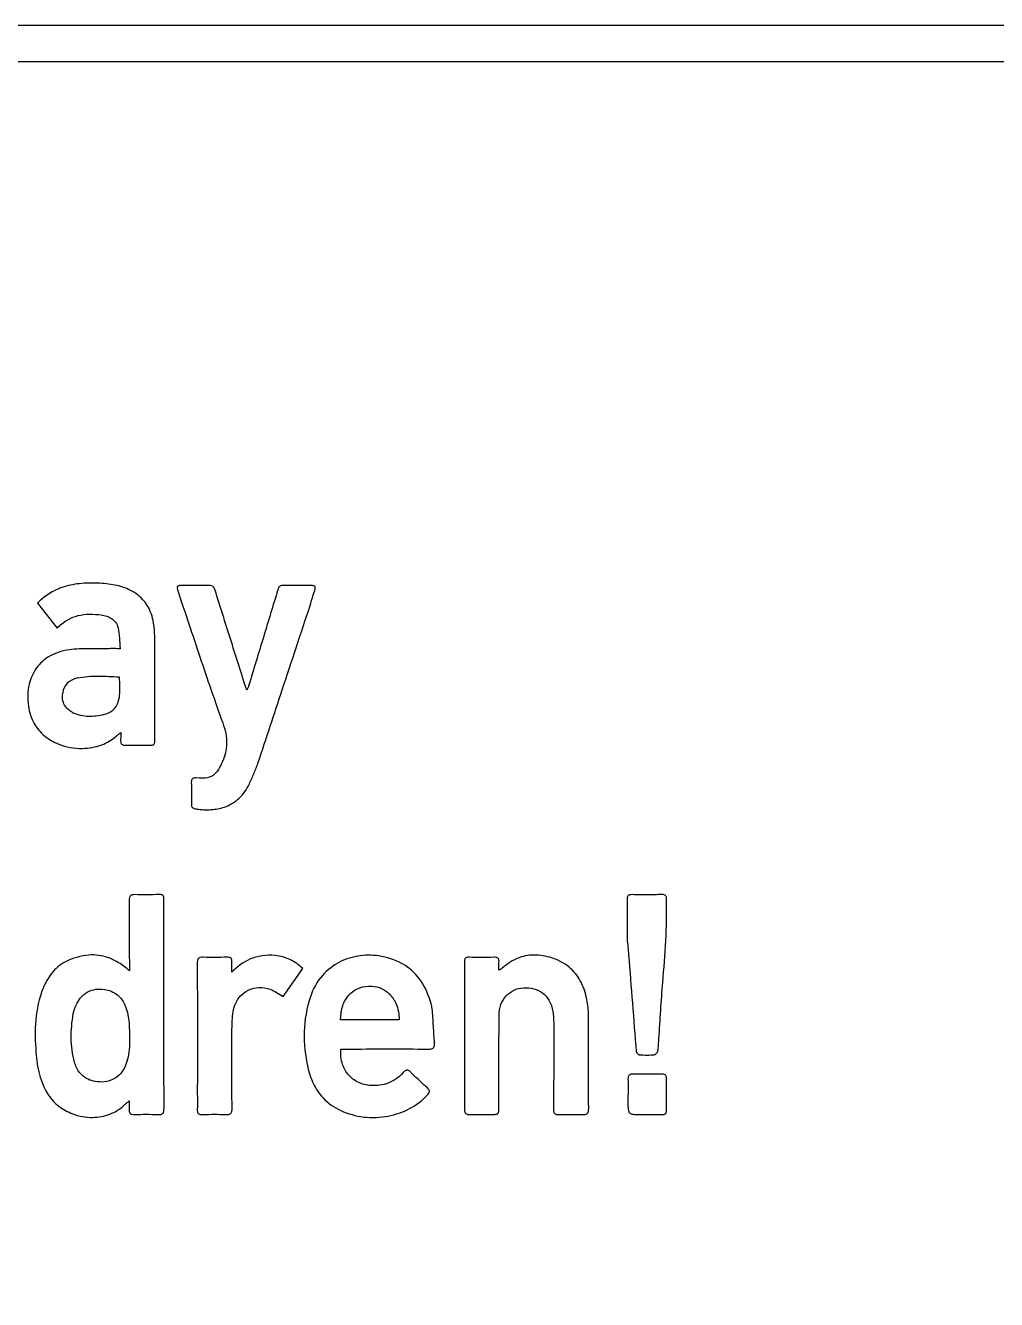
# Model space of a CAD drawing. Header units: millimetres. Extents: x 2.6 to 86.5, y 0.9 to 53.3.
# Drawn here: x 19.69 to 26.41, y 44.14 to 52.96 of the extents above; entities that cross this region are included whole.
import ezdxf

# ---------------------------------------------------------------- set-up
doc = ezdxf.new("R2010")
doc.units = ezdxf.units.MM
doc.layers.get('0').update_dxf_attribs({"linetype": 'CONTINUOUS'})

msp = doc.modelspace()

# ---------------------------------------------------------------- linework, layer by layer
for p, q in [((19.7744, 48.9647), (19.9093, 48.7911)), ((20.0238, 48.2018), (20.0214, 48.2031)), ((20.4091, 46.4858), (20.4091, 46.4183)), ((21.473, 46.2398), (21.609, 46.4343)), ((20.0209, 46.1199), (20.0213, 46.1215)), ((20.0213, 46.1215), (20.0215, 46.1228)), ((21.8699, 46.0796), (21.8739, 46.1269)), ((22.2762, 46.0796), (21.8699, 46.0796)), ((21.8721, 45.8772), (21.906, 45.8772)), ((20.8795, 45.5647), (20.8795, 45.5615)), ((23.4648, 45.4239), (23.4683, 45.4239)), ((23.9437, 45.424), (23.9543, 45.4241))]:
    msp.add_line(p, q)
msp.add_lwpolyline([(4.7363, 52.7133), (52.0401, 52.7133, 1), (52.0401, 52.9633), (4.7363, 52.9633, 0.414214), (2.6113, 50.8383), (2.6113, 3.2044, 0.414214), (4.7363, 1.0794), (42.4345, 1.0794, 1), (42.4345, 1.3294), (4.7363, 1.3294, -0.414214), (2.8613, 3.2044), (2.8613, 10.9025, 0.30371), (4.0168, 10.1293), (23.9106, 10.1293, 0.414214), (25.1606, 11.3793), (25.1606, 33.4383, 0.414214), (23.9106, 34.6883), (4.0168, 34.6883, 0.30371), (2.8613, 33.9151), (2.8613, 50.8383, -0.414214)], format="xyb", close=True)
for centre, major_axis, ratio, start_param, end_param in [((20.2109, 48.222), (0.2415, -0.1746), 0.610276, 2.642786, 3.461348), ((19.6966, 48.6589), (0.6224, -0.4093), 0.391444, 5.949154, 6.484014)]:
    msp.add_ellipse(centre, major_axis=major_axis, ratio=ratio, start_param=start_param, end_param=end_param)
for points, knots in [([(20.159, 49.1032), (20.1168, 49.1033), (20.0741, 49.101), (19.9917, 49.0879), (19.9522, 49.0775), (19.8609, 49.0386), (19.8148, 49.0063), (19.7744, 48.9647)], [-0.04236198, -0.04236198, -0.04236198, -0.04236198, -0.02970057, -0.02970057, -0.01737931, -0.01737931, 0, 0, 0, 0]), ([(20.1764, 49.103), (20.1735, 49.1031), (20.1706, 49.1031), (20.1648, 49.1032), (20.1619, 49.1032), (20.159, 49.1032)], [-0.001736307, -0.001736307, -0.001736307, -0.001736307, -0.000867005, -0.000867005, 0, 0, 0, 0]), ([(20.4043, 49.0589), (20.3694, 49.075), (20.3331, 49.0852), (20.2561, 49.0987), (20.2155, 49.1016), (20.1764, 49.103)], [-0.02314557, -0.02314557, -0.02314557, -0.02314557, -0.01175635, -0.01175635, 0, 0, 0, 0]), ([(20.5822, 48.7819), (20.5792, 48.8229), (20.5715, 48.8638), (20.5432, 48.9347), (20.5251, 48.9643), (20.4738, 49.0198), (20.4409, 49.0422), (20.4043, 49.0589)], [-0.03496598, -0.03496598, -0.03496598, -0.03496598, -0.02265104, -0.02265104, -0.01207012, -0.01207012, 0, 0, 0, 0]), ([(20.7697, 49.0863), (20.765, 49.0863), (20.7597, 49.0861), (20.7525, 49.0847), (20.7498, 49.0839), (20.746, 49.0818), (20.7446, 49.0807), (20.7423, 49.078), (20.7415, 49.0765), (20.7401, 49.0724), (20.7399, 49.0698), (20.7403, 49.0615), (20.7421, 49.055), (20.7439, 49.0498)], [-0.00557845, -0.00557845, -0.00557845, -0.00557845, -0.004191245, -0.004191245, -0.003428398, -0.003428398, -0.002917989, -0.002917989, -0.002399156, -0.002399156, -0.001660259, -0.001660259, 0, 0, 0, 0]), ([(20.7439, 49.0498), (20.7956, 48.8972), (20.8463, 48.7443), (20.9488, 48.4388), (21.0008, 48.2863), (21.0551, 48.1347)], [-0.09666245, -0.09666245, -0.09666245, -0.09666245, -0.04832656, -0.04832656, 0, 0, 0, 0]), ([(20.9612, 49.0868), (20.9293, 49.086), (20.8974, 49.0857), (20.8335, 49.0857), (20.8016, 49.086), (20.7697, 49.0863)], [-0.01915068, -0.01915068, -0.01915068, -0.01915068, -0.00957623, -0.00957623, 0, 0, 0, 0]), ([(21.0023, 49.0541), (21.0006, 49.0596), (20.9984, 49.0658), (20.9935, 49.0741), (20.9912, 49.077), (20.9854, 49.0819), (20.9822, 49.0837), (20.973, 49.0866), (20.9669, 49.087), (20.9612, 49.0868)], [-0.005688058, -0.005688058, -0.005688058, -0.005688058, -0.003940902, -0.003940902, -0.002837031, -0.002837031, -0.001704589, -0.001704589, 0, 0, 0, 0]), ([(21.2153, 48.3792), (21.1797, 48.4916), (21.144, 48.6041), (21.0729, 48.829), (21.0374, 48.9415), (21.0023, 49.0541)], [-0.07077907, -0.07077907, -0.07077907, -0.07077907, -0.03538943, -0.03538943, 0, 0, 0, 0]), ([(21.4363, 49.0568), (21.4032, 48.9467), (21.3699, 48.8367), (21.3031, 48.6167), (21.2696, 48.5068), (21.2361, 48.3968)], [-0.06896506, -0.06896506, -0.06896506, -0.06896506, -0.0344826, -0.0344826, 0, 0, 0, 0]), ([(21.4726, 49.0861), (21.4688, 49.0861), (21.4648, 49.0859), (21.4576, 49.0844), (21.4544, 49.0832), (21.4484, 49.0794), (21.446, 49.077), (21.4407, 49.0694), (21.4383, 49.0636), (21.4363, 49.0568)], [-0.006206474, -0.006206474, -0.006206474, -0.006206474, -0.004763366, -0.004763366, -0.003462727, -0.003462727, -0.002125579, -0.002125579, 0, 0, 0, 0]), ([(21.6676, 49.0864), (21.6351, 49.0859), (21.6026, 49.0856), (21.5376, 49.0855), (21.5051, 49.0856), (21.4726, 49.0861)], [-0.0195041, -0.0195041, -0.0195041, -0.0195041, -0.00975188, -0.00975188, 0, 0, 0, 0]), ([(21.6602, 48.948), (21.6657, 48.9661), (21.6709, 48.9841), (21.681, 49.0181), (21.6862, 49.0353), (21.6921, 49.0521)], [-0.0107645, -0.0107645, -0.0107645, -0.0107645, -0.00534065, -0.00534065, 0, 0, 0, 0]), ([(21.6921, 49.0521), (21.6936, 49.0563), (21.695, 49.0611), (21.6959, 49.0681), (21.696, 49.0708), (21.6952, 49.0749), (21.6947, 49.0765), (21.693, 49.0795), (21.6918, 49.0807), (21.6886, 49.0831), (21.6863, 49.0841), (21.6789, 49.0862), (21.6728, 49.0864), (21.6676, 49.0864)], [-0.005294921, -0.005294921, -0.005294921, -0.005294921, -0.003969057, -0.003969057, -0.003227, -0.003227, -0.002732452, -0.002732452, -0.002235179, -0.002235179, -0.001538023, -0.001538023, 0, 0, 0, 0]), ([(19.9093, 48.7911), (19.9298, 48.8129), (19.9527, 48.8318), (20.0018, 48.8607), (20.0267, 48.8707), (20.1058, 48.8907), (20.1612, 48.8894), (20.2149, 48.8822)], [-0.0332637, -0.0332637, -0.0332637, -0.0332637, -0.02435209, -0.02435209, -0.0162473, -0.0162473, 0, 0, 0, 0]), ([(20.2149, 48.8822), (20.2275, 48.8805), (20.2402, 48.8779), (20.2638, 48.8701), (20.2749, 48.8651), (20.2961, 48.8514), (20.3056, 48.8427), (20.322, 48.8205), (20.3278, 48.8073), (20.3312, 48.7931)], [-0.01575556, -0.01575556, -0.01575556, -0.01575556, -0.01192697, -0.01192697, -0.00829142, -0.00829142, -0.00438002, -0.00438002, 0, 0, 0, 0]), ([(21.467, 48.3646), (21.4991, 48.4616), (21.5311, 48.5584), (21.5955, 48.753), (21.6278, 48.8504), (21.6602, 48.948)], [-0.06149174, -0.06149174, -0.06149174, -0.06149174, -0.03085338, -0.03085338, 0, 0, 0, 0]), ([(20.3312, 48.7931), (20.3369, 48.77), (20.3393, 48.746), (20.3424, 48.6983), (20.3431, 48.6736), (20.3452, 48.6488)], [-0.01472842, -0.01472842, -0.01472842, -0.01472842, -0.00745307, -0.00745307, 0, 0, 0, 0]), ([(20.5861, 48.5551), (20.586, 48.5929), (20.5864, 48.6308), (20.5859, 48.7064), (20.585, 48.7442), (20.5822, 48.7819)], [-0.02269082, -0.02269082, -0.02269082, -0.02269082, -0.01133559, -0.01133559, 0, 0, 0, 0]), ([(19.9942, 48.6405), (19.9675, 48.6369), (19.9411, 48.631), (19.893, 48.6146), (19.8713, 48.6046), (19.8179, 48.5721), (19.7897, 48.5464), (19.7427, 48.4816), (19.726, 48.4435), (19.7043, 48.3536), (19.7029, 48.3008), (19.7174, 48.209), (19.7305, 48.1675), (19.7506, 48.131)], [-0.06654244, -0.06654244, -0.06654244, -0.06654244, -0.05855961, -0.05855961, -0.05146572, -0.05146572, -0.04001138, -0.04001138, -0.02769213, -0.02769213, -0.01251113, -0.01251113, 0, 0, 0, 0]), ([(20.2701, 48.6487), (20.2241, 48.6477), (20.1778, 48.6487), (20.0858, 48.6482), (20.0397, 48.6466), (19.9942, 48.6405)], [-0.02765101, -0.02765101, -0.02765101, -0.02765101, -0.0137724, -0.0137724, 0, 0, 0, 0]), ([(20.3452, 48.6488), (20.3303, 48.6488), (20.3165, 48.6489), (20.2935, 48.649), (20.2816, 48.649), (20.2701, 48.6487)], [-0.007237428, -0.007237428, -0.007237428, -0.007237428, -0.003457943, -0.003457943, 0, 0, 0, 0]), ([(20.5866, 48.0161), (20.586, 48.1059), (20.586, 48.1958), (20.5861, 48.3754), (20.5863, 48.4653), (20.5861, 48.5551)], [-0.05390542, -0.05390542, -0.05390542, -0.05390542, -0.02695315, -0.02695315, 0, 0, 0, 0]), ([(20.0497, 48.4458), (20.0972, 48.4563), (20.145, 48.4591), (20.2421, 48.4587), (20.2906, 48.4556), (20.3394, 48.4543)], [-0.02941937, -0.02941937, -0.02941937, -0.02941937, -0.01464757, -0.01464757, 0, 0, 0, 0]), ([(20.3394, 48.4543), (20.3394, 48.4284), (20.3404, 48.4031), (20.3411, 48.3548), (20.3409, 48.3304), (20.3384, 48.3065)], [-0.01464578, -0.01464578, -0.01464578, -0.01464578, -0.00722921, -0.00722921, 0, 0, 0, 0]), ([(20.0214, 48.2031), (20.0103, 48.2096), (19.9993, 48.2169), (19.9809, 48.2323), (19.9731, 48.2403), (19.9584, 48.2607), (19.9528, 48.273), (19.9454, 48.3046), (19.9458, 48.3234), (19.9481, 48.3414)], [-0.01676447, -0.01676447, -0.01676447, -0.01676447, -0.01292204, -0.01292204, -0.00962879, -0.00962879, -0.0054512, -0.0054512, 0, 0, 0, 0]), ([(21.2224, 48.3609), (21.2215, 48.3633), (21.2178, 48.3724), (21.2169, 48.3747), (21.2159, 48.3773), (21.2153, 48.3792)], [-0.0009121786, -0.0009121786, -0.0009121786, -0.0009121786, -0.0006003883, -0.0006003883, 0, 0, 0, 0]), ([(21.2361, 48.3968), (21.2345, 48.3914), (21.2323, 48.3858), (21.2284, 48.376), (21.2256, 48.3691), (21.2224, 48.3609)], [-0.005120696, -0.005120696, -0.005120696, -0.005120696, -0.002647124, -0.002647124, 0, 0, 0, 0]), ([(21.3004, 47.8609), (21.3287, 47.9446), (21.3565, 48.0286), (21.4118, 48.1966), (21.4393, 48.2807), (21.467, 48.3646)], [-0.05306131, -0.05306131, -0.05306131, -0.05306131, -0.0265311, -0.0265311, 0, 0, 0, 0]), ([(20.232, 48.1924), (20.1978, 48.1832), (20.1627, 48.1783), (20.0914, 48.1808), (20.0569, 48.1882), (20.0238, 48.2018)], [-0.02139562, -0.02139562, -0.02139562, -0.02139562, -0.01075674, -0.01075674, 0, 0, 0, 0]), ([(19.7506, 48.131), (19.7686, 48.0981), (19.7931, 48.0695), (19.8514, 48.0215), (19.8849, 48.0024), (19.9716, 47.968), (20.0278, 47.9578), (20.1292, 47.9589), (20.1756, 47.9668), (20.2542, 47.9967), (20.2872, 48.0158), (20.3158, 48.0409)], [-0.06448881, -0.06448881, -0.06448881, -0.06448881, -0.05322716, -0.05322716, -0.04180718, -0.04180718, -0.02523636, -0.02523636, -0.01140863, -0.01140863, 0, 0, 0, 0]), ([(21.0551, 48.1347), (21.0719, 48.088), (21.0838, 48.039), (21.0813, 47.9464), (21.0712, 47.907), (21.0539, 47.8687)], [-0.02763601, -0.02763601, -0.02763601, -0.02763601, -0.01260524, -0.01260524, 0, 0, 0, 0]), ([(20.3158, 48.0409), (20.3206, 48.0451), (20.3258, 48.0496), (20.3348, 48.0572), (20.3414, 48.0628), (20.3493, 48.0695)], [-0.005992407, -0.005992407, -0.005992407, -0.005992407, -0.003097647, -0.003097647, 0, 0, 0, 0]), ([(20.349, 48.0221), (20.3482, 48.0153), (20.3479, 48.0074), (20.3501, 47.9975), (20.3512, 47.9945), (20.3545, 47.9894), (20.3565, 47.9873), (20.3621, 47.9834), (20.3658, 47.982), (20.3762, 47.9795), (20.3839, 47.9793), (20.3907, 47.9797)], [-0.007053596, -0.007053596, -0.007053596, -0.007053596, -0.004987753, -0.004987753, -0.004052062, -0.004052062, -0.003176122, -0.003176122, -0.002039578, -0.002039578, 0, 0, 0, 0]), ([(20.3493, 48.0695), (20.3493, 48.0582), (20.3496, 48.0489), (20.3498, 48.0363), (20.3498, 48.0289), (20.349, 48.0221)], [-0.004271743, -0.004271743, -0.004271743, -0.004271743, -0.002032487, -0.002032487, 0, 0, 0, 0]), ([(20.5502, 47.9798), (20.5556, 47.9796), (20.5618, 47.9797), (20.5701, 47.9816), (20.5728, 47.9825), (20.5776, 47.9854), (20.5794, 47.9871), (20.5829, 47.9919), (20.5841, 47.995), (20.5864, 48.0038), (20.5867, 48.0104), (20.5866, 48.0161)], [-0.005858821, -0.005858821, -0.005858821, -0.005858821, -0.004252594, -0.004252594, -0.003405541, -0.003405541, -0.0026489, -0.0026489, -0.001696726, -0.001696726, 0, 0, 0, 0]), ([(20.3907, 47.9797), (20.4172, 47.981), (20.4438, 47.9814), (20.497, 47.9813), (20.5236, 47.9806), (20.5502, 47.9798)], [-0.01595677, -0.01595677, -0.01595677, -0.01595677, -0.00798069, -0.00798069, 0, 0, 0, 0]), ([(21.0539, 47.8687), (21.0412, 47.8403), (21.0292, 47.8164), (21.008, 47.788), (20.9992, 47.7786), (20.9769, 47.7634), (20.9644, 47.7586), (20.928, 47.751), (20.9005, 47.7516), (20.8728, 47.7538)], [-0.02594294, -0.02594294, -0.02594294, -0.02594294, -0.01790994, -0.01790994, -0.01328014, -0.01328014, -0.00834095, -0.00834095, 0, 0, 0, 0]), ([(21.2396, 47.7138), (21.2507, 47.7379), (21.2616, 47.7621), (21.2822, 47.811), (21.2919, 47.8358), (21.3004, 47.8609)], [-0.0159154, -0.0159154, -0.0159154, -0.0159154, -0.00795246, -0.00795246, 0, 0, 0, 0]), ([(20.8728, 47.7538), (20.8677, 47.7542), (20.8619, 47.7543), (20.8541, 47.7528), (20.8513, 47.752), (20.8467, 47.7494), (20.8449, 47.7479), (20.8415, 47.7436), (20.8403, 47.7409), (20.838, 47.7333), (20.8377, 47.7279), (20.8379, 47.7229)], [-0.005486832, -0.005486832, -0.005486832, -0.005486832, -0.003937452, -0.003937452, -0.003094253, -0.003094253, -0.002369518, -0.002369518, -0.001486763, -0.001486763, 0, 0, 0, 0]), ([(20.8379, 47.7229), (20.8385, 47.7017), (20.8386, 47.6804), (20.8384, 47.6379), (20.8382, 47.6166), (20.8381, 47.5953)], [-0.01276332, -0.01276332, -0.01276332, -0.01276332, -0.00638329, -0.00638329, 0, 0, 0, 0]), ([(20.8874, 47.5371), (20.9202, 47.5332), (20.9535, 47.5323), (21.0178, 47.5385), (21.0488, 47.5452), (21.1115, 47.5697), (21.1416, 47.5882), (21.1986, 47.641), (21.2221, 47.6756), (21.2396, 47.7138)], [-0.0427332, -0.0427332, -0.0427332, -0.0427332, -0.03283463, -0.03283463, -0.02334302, -0.02334302, -0.01261429, -0.01261429, 0, 0, 0, 0]), ([(20.8381, 47.5953), (20.838, 47.5818), (20.838, 47.5797), (20.8385, 47.5677), (20.8389, 47.5623), (20.8408, 47.5554), (20.8417, 47.5531), (20.8445, 47.549), (20.8462, 47.5473), (20.8513, 47.5441), (20.8549, 47.5428), (20.8655, 47.5399), (20.8758, 47.5385), (20.8874, 47.5371)], [-0.01202346, -0.01202346, -0.01202346, -0.01202346, -0.00950967, -0.00950967, -0.00739048, -0.00739048, -0.00625458, -0.00625458, -0.00513997, -0.00513997, -0.00352574, -0.00352574, 0, 0, 0, 0]), ([(20.4466, 46.9458), (20.441, 46.9459), (20.4344, 46.9458), (20.4257, 46.9439), (20.4227, 46.9428), (20.4176, 46.9398), (20.4156, 46.938), (20.4119, 46.9331), (20.4106, 46.9299), (20.4081, 46.9207), (20.4078, 46.9138), (20.4078, 46.9078)], [-0.006205151, -0.006205151, -0.006205151, -0.006205151, -0.004510768, -0.004510768, -0.003589827, -0.003589827, -0.002789626, -0.002789626, -0.001792468, -0.001792468, 0, 0, 0, 0]), ([(20.6168, 46.9464), (20.5884, 46.9456), (20.56, 46.945), (20.5033, 46.9447), (20.4749, 46.945), (20.4466, 46.9458)], [-0.01701868, -0.01701868, -0.01701868, -0.01701868, -0.00850859, -0.00850859, 0, 0, 0, 0]), ([(20.6489, 46.9133), (20.6489, 46.9181), (20.6486, 46.9234), (20.647, 46.9309), (20.6461, 46.9337), (20.6434, 46.9382), (20.6419, 46.9399), (20.6378, 46.9431), (20.6352, 46.9442), (20.6275, 46.9464), (20.6218, 46.9466), (20.6168, 46.9464)], [-0.005285777, -0.005285777, -0.005285777, -0.005285777, -0.003864588, -0.003864588, -0.003026357, -0.003026357, -0.002338388, -0.002338388, -0.001504577, -0.001504577, 0, 0, 0, 0]), ([(23.8892, 46.9458), (23.8837, 46.946), (23.8775, 46.9458), (23.8692, 46.9439), (23.8663, 46.9428), (23.8615, 46.9399), (23.8596, 46.9381), (23.8561, 46.9333), (23.8548, 46.9302), (23.8526, 46.9215), (23.8524, 46.915), (23.8525, 46.9095)], [-0.005899837, -0.005899837, -0.005899837, -0.005899837, -0.004283745, -0.004283745, -0.003400347, -0.003400347, -0.00262722, -0.00262722, -0.00166931, -0.00166931, 0, 0, 0, 0]), ([(24.0947, 46.9462), (24.0604, 46.9456), (24.0262, 46.9451), (23.9577, 46.9448), (23.9234, 46.945), (23.8892, 46.9458)], [-0.02055572, -0.02055572, -0.02055572, -0.02055572, -0.01027671, -0.01027671, 0, 0, 0, 0]), ([(24.1259, 46.9156), (24.1258, 46.9197), (24.1254, 46.9243), (24.1239, 46.9311), (24.1229, 46.9338), (24.1202, 46.9383), (24.1187, 46.94), (24.1145, 46.943), (24.1119, 46.9441), (24.1046, 46.946), (24.0993, 46.9463), (24.0947, 46.9462)], [-0.004961991, -0.004961991, -0.004961991, -0.004961991, -0.003733525, -0.003733525, -0.00290211, -0.00290211, -0.002213798, -0.002213798, -0.001382157, -0.001382157, 0, 0, 0, 0]), ([(20.4078, 46.9078), (20.4087, 46.8375), (20.409, 46.7671), (20.4091, 46.6265), (20.409, 46.5562), (20.4091, 46.4858)], [-0.04219558, -0.04219558, -0.04219558, -0.04219558, -0.02109829, -0.02109829, 0, 0, 0, 0]), ([(20.6492, 45.4666), (20.6487, 45.7077), (20.6485, 45.9488), (20.6484, 46.4311), (20.6486, 46.6722), (20.6489, 46.9133)], [-0.1446768, -0.1446768, -0.1446768, -0.1446768, -0.0723384, -0.0723384, 0, 0, 0, 0]), ([(23.8525, 46.9095), (23.8531, 46.8652), (23.8532, 46.8207), (23.8532, 46.7321), (23.853, 46.6859), (23.8531, 46.6389)], [-0.02797882, -0.02797882, -0.02797882, -0.02797882, -0.01409811, -0.01409811, 0, 0, 0, 0]), ([(24.0999, 46.3391), (24.108, 46.4349), (24.1156, 46.5309), (24.1255, 46.7232), (24.1279, 46.8193), (24.1259, 46.9156)], [-0.05775718, -0.05775718, -0.05775718, -0.05775718, -0.02889426, -0.02889426, 0, 0, 0, 0]), ([(23.8531, 46.6389), (23.8548, 46.6195), (23.8568, 46.6), (23.8604, 46.564), (23.8622, 46.5456), (23.8636, 46.5274)], [-0.01101939, -0.01101939, -0.01101939, -0.01101939, -0.00547717, -0.00547717, 0, 0, 0, 0]), ([(20.4091, 46.4183), (20.3861, 46.4393), (20.3614, 46.4586), (20.3109, 46.4897), (20.2856, 46.502), (20.2168, 46.5252), (20.1738, 46.5305), (20.0727, 46.5233), (20.0177, 46.5056), (19.9663, 46.4811)], [-0.04812088, -0.04812088, -0.04812088, -0.04812088, -0.03879309, -0.03879309, -0.03035486, -0.03035486, -0.01707138, -0.01707138, 0, 0, 0, 0]), ([(20.9228, 46.5126), (20.9161, 46.5129), (20.9082, 46.5128), (20.8982, 46.5105), (20.895, 46.5093), (20.8896, 46.5059), (20.8874, 46.5039), (20.8834, 46.4982), (20.882, 46.4944), (20.8793, 46.4837), (20.879, 46.4753), (20.879, 46.4684)], [-0.007024187, -0.007024187, -0.007024187, -0.007024187, -0.005031803, -0.005031803, -0.004064823, -0.004064823, -0.003193213, -0.003193213, -0.002069124, -0.002069124, 0, 0, 0, 0]), ([(21.0823, 46.5128), (21.0558, 46.5118), (21.0292, 46.5111), (20.976, 46.5108), (20.9494, 46.5113), (20.9228, 46.5126)], [-0.01595072, -0.01595072, -0.01595072, -0.01595072, -0.00797308, -0.00797308, 0, 0, 0, 0]), ([(21.1188, 46.4763), (21.1194, 46.482), (21.1195, 46.4885), (21.1175, 46.497), (21.1165, 46.4996), (21.1135, 46.5042), (21.1118, 46.5061), (21.1068, 46.5095), (21.1035, 46.5107), (21.0945, 46.5128), (21.0881, 46.513), (21.0823, 46.5128)], [-0.006049828, -0.006049828, -0.006049828, -0.006049828, -0.004331344, -0.004331344, -0.00349751, -0.00349751, -0.002722831, -0.002722831, -0.001719395, -0.001719395, 0, 0, 0, 0]), ([(21.4187, 46.5245), (21.3883, 46.5274), (21.3578, 46.5271), (21.2983, 46.5184), (21.2702, 46.5104), (21.1956, 46.4776), (21.1544, 46.4461), (21.1185, 46.4087)], [-0.03357885, -0.03357885, -0.03357885, -0.03357885, -0.02442071, -0.02442071, -0.0155618, -0.0155618, 0, 0, 0, 0]), ([(21.609, 46.4343), (21.5827, 46.4596), (21.5533, 46.4808), (21.4882, 46.5118), (21.4542, 46.521), (21.4187, 46.5245)], [-0.02164998, -0.02164998, -0.02164998, -0.02164998, -0.01070959, -0.01070959, 0, 0, 0, 0]), ([(22.1545, 46.5182), (22.1055, 46.5275), (22.055, 46.529), (21.9562, 46.5159), (21.908, 46.5012), (21.8186, 46.4553), (21.7786, 46.4243), (21.7077, 46.3434), (21.6803, 46.2936), (21.6621, 46.2395)], [-0.06239544, -0.06239544, -0.06239544, -0.06239544, -0.04738937, -0.04738937, -0.03236132, -0.03236132, -0.01714164, -0.01714164, 0, 0, 0, 0]), ([(22.4965, 46.1915), (22.4807, 46.2489), (22.4576, 46.3045), (22.395, 46.3938), (22.3604, 46.4278), (22.2691, 46.4873), (22.213, 46.5072), (22.1545, 46.5182)], [-0.05054485, -0.05054485, -0.05054485, -0.05054485, -0.03268941, -0.03268941, -0.01786236, -0.01786236, 0, 0, 0, 0]), ([(22.7624, 46.5124), (22.7571, 46.5126), (22.7511, 46.5124), (22.7431, 46.5105), (22.7404, 46.5095), (22.7358, 46.5066), (22.734, 46.5048), (22.7308, 46.5001), (22.7296, 46.497), (22.7275, 46.4884), (22.7272, 46.4818), (22.7273, 46.4749)], [-0.007243087, -0.007243087, -0.007243087, -0.007243087, -0.005271871, -0.005271871, -0.004212371, -0.004212371, -0.003274695, -0.003274695, -0.00209443, -0.00209443, 0, 0, 0, 0]), ([(22.9325, 46.5124), (22.9041, 46.5116), (22.8758, 46.5111), (22.8191, 46.511), (22.7907, 46.5114), (22.7624, 46.5124)], [-0.01701465, -0.01701465, -0.01701465, -0.01701465, -0.00850665, -0.00850665, 0, 0, 0, 0]), ([(22.9666, 46.477), (22.967, 46.4821), (22.9671, 46.4879), (22.9655, 46.4958), (22.9645, 46.4986), (22.9617, 46.5033), (22.9601, 46.5052), (22.9554, 46.5087), (22.9523, 46.51), (22.9439, 46.5122), (22.9379, 46.5125), (22.9325, 46.5124)], [-0.005762121, -0.005762121, -0.005762121, -0.005762121, -0.004210847, -0.004210847, -0.003356351, -0.003356351, -0.002583471, -0.002583471, -0.001624925, -0.001624925, 0, 0, 0, 0]), ([(23.3479, 46.5023), (23.3079, 46.5168), (23.2661, 46.5262), (23.1834, 46.529), (23.1442, 46.5232), (23.0622, 46.4935), (23.0231, 46.4679), (22.9884, 46.4363)], [-0.03893012, -0.03893012, -0.03893012, -0.03893012, -0.0261671, -0.0261671, -0.0140943, -0.0140943, 0, 0, 0, 0]), ([(23.5754, 46.2174), (23.5675, 46.2582), (23.5551, 46.2984), (23.5182, 46.3725), (23.4943, 46.4054), (23.4303, 46.4642), (23.391, 46.4867), (23.3479, 46.5023)], [-0.03857774, -0.03857774, -0.03857774, -0.03857774, -0.02609696, -0.02609696, -0.01375119, -0.01375119, 0, 0, 0, 0]), ([(23.8636, 46.5274), (23.8723, 46.4162), (23.8809, 46.3049), (23.8984, 46.0824), (23.9072, 45.9711), (23.9164, 45.8599)], [-0.0669654, -0.0669654, -0.0669654, -0.0669654, -0.03348256, -0.03348256, 0, 0, 0, 0]), ([(19.9663, 46.4811), (19.9477, 46.4711), (19.9303, 46.4593), (19.8988, 46.4326), (19.885, 46.4182), (19.8471, 46.3708), (19.828, 46.3349), (19.8126, 46.2975)], [-0.02449482, -0.02449482, -0.02449482, -0.02449482, -0.01816485, -0.01816485, -0.01212847, -0.01212847, 0, 0, 0, 0]), ([(20.879, 46.4684), (20.8796, 46.3182), (20.8798, 46.1679), (20.8797, 45.8672), (20.8796, 45.7164), (20.8795, 45.5647)], [-0.0909043, -0.0909043, -0.0909043, -0.0909043, -0.0455077, -0.0455077, 0, 0, 0, 0]), ([(21.1185, 46.4087), (21.1185, 46.4226), (21.1181, 46.4351), (21.1178, 46.4555), (21.1179, 46.4662), (21.1188, 46.4763)], [-0.006498047, -0.006498047, -0.006498047, -0.006498047, -0.003060579, -0.003060579, 0, 0, 0, 0]), ([(22.7273, 46.4749), (22.7279, 46.4246), (22.728, 46.3744), (22.7277, 46.274), (22.7274, 46.2237), (22.7274, 46.1735)], [-0.03013286, -0.03013286, -0.03013286, -0.03013286, -0.01506721, -0.01506721, 0, 0, 0, 0]), ([(22.9663, 46.4224), (22.9663, 46.433), (22.966, 46.4428), (22.9658, 46.4598), (22.9658, 46.4685), (22.9666, 46.477)], [-0.005294514, -0.005294514, -0.005294514, -0.005294514, -0.00254517, -0.00254517, 0, 0, 0, 0]), ([(22.9884, 46.4363), (22.9857, 46.4338), (22.9826, 46.4319), (22.9755, 46.4277), (22.9711, 46.4253), (22.9663, 46.4224)], [-0.003380112, -0.003380112, -0.003380112, -0.003380112, -0.001686454, -0.001686454, 0, 0, 0, 0]), ([(21.876, 46.1399), (21.8805, 46.1646), (21.8883, 46.1887), (21.9107, 46.2311), (21.9245, 46.2493), (21.9595, 46.2808), (21.9803, 46.293), (22.0299, 46.3103), (22.0581, 46.3134), (22.0863, 46.3118)], [-0.03020674, -0.03020674, -0.03020674, -0.03020674, -0.02266932, -0.02266932, -0.01579484, -0.01579484, -0.00848533, -0.00848533, 0, 0, 0, 0]), ([(22.0863, 46.3118), (22.1094, 46.3104), (22.1319, 46.3053), (22.1734, 46.2872), (22.1917, 46.2748), (22.2276, 46.2399), (22.2429, 46.2165), (22.2689, 46.156), (22.2756, 46.1178), (22.2762, 46.0796)], [-0.03356675, -0.03356675, -0.03356675, -0.03356675, -0.02658924, -0.02658924, -0.01987603, -0.01987603, -0.01145287, -0.01145287, 0, 0, 0, 0]), ([(24.0728, 45.9505), (24.0772, 46.0152), (24.0812, 46.08), (24.0898, 46.2096), (24.0944, 46.2744), (24.0999, 46.3391)], [-0.03895681, -0.03895681, -0.03895681, -0.03895681, -0.01947675, -0.01947675, 0, 0, 0, 0]), ([(19.8126, 46.2975), (19.7837, 46.2273), (19.7684, 46.1546), (19.7555, 46.0043), (19.7579, 45.9287), (19.7627, 45.8543)], [-0.04510846, -0.04510846, -0.04510846, -0.04510846, -0.02236201, -0.02236201, 0, 0, 0, 0]), ([(20.0215, 46.1228), (20.0263, 46.1429), (20.0327, 46.1627), (20.049, 46.1981), (20.0584, 46.214), (20.0832, 46.2451), (20.0991, 46.2594), (20.1364, 46.2812), (20.1568, 46.288), (20.2058, 46.2946), (20.2336, 46.2917), (20.2604, 46.2847)], [-0.0330202, -0.0330202, -0.0330202, -0.0330202, -0.02682269, -0.02682269, -0.02131932, -0.02131932, -0.01485118, -0.01485118, -0.00831574, -0.00831574, 0, 0, 0, 0]), ([(20.2604, 46.2847), (20.2767, 46.2805), (20.2923, 46.2742), (20.3205, 46.2575), (20.3328, 46.2475), (20.3609, 46.2171), (20.3736, 46.195), (20.3825, 46.1711)], [-0.01748673, -0.01748673, -0.01748673, -0.01748673, -0.01243058, -0.01243058, -0.00764771, -0.00764771, 0, 0, 0, 0]), ([(21.1275, 46.1356), (21.1308, 46.1565), (21.1369, 46.1767), (21.1546, 46.2135), (21.1657, 46.2299), (21.1954, 46.2619), (21.2149, 46.2762), (21.2583, 46.2965), (21.2816, 46.3022), (21.3318, 46.3047), (21.3579, 46.3004), (21.3828, 46.2914)], [-0.03462988, -0.03462988, -0.03462988, -0.03462988, -0.02828867, -0.02828867, -0.02235568, -0.02235568, -0.01512718, -0.01512718, -0.00792872, -0.00792872, 0, 0, 0, 0]), ([(21.3828, 46.2914), (21.3986, 46.2856), (21.4136, 46.2771), (21.4423, 46.2592), (21.4572, 46.249), (21.473, 46.2398)], [-0.01073952, -0.01073952, -0.01073952, -0.01073952, -0.00548308, -0.00548308, 0, 0, 0, 0]), ([(21.6621, 46.2395), (21.6356, 46.1604), (21.6212, 46.0793), (21.6161, 45.9132), (21.6253, 45.8312), (21.6438, 45.7505)], [-0.0498323, -0.0498323, -0.0498323, -0.0498323, -0.02483004, -0.02483004, 0, 0, 0, 0]), ([(22.9673, 46.1117), (22.9674, 46.1366), (22.9717, 46.1613), (22.9888, 46.2068), (23.0011, 46.2272), (23.032, 46.261), (23.0499, 46.2744), (23.0906, 46.2939), (23.113, 46.2995), (23.136, 46.3008)], [-0.02815783, -0.02815783, -0.02815783, -0.02815783, -0.02069808, -0.02069808, -0.01358383, -0.01358383, -0.00691448, -0.00691448, 0, 0, 0, 0]), ([(23.136, 46.3008), (23.1605, 46.3021), (23.1851, 46.3002), (23.2301, 46.2879), (23.25, 46.2786), (23.2858, 46.252), (23.3006, 46.2353), (23.3264, 46.1917), (23.3349, 46.1646), (23.339, 46.1367)], [-0.02924938, -0.02924938, -0.02924938, -0.02924938, -0.02188754, -0.02188754, -0.01523774, -0.01523774, -0.00846264, -0.00846264, 0, 0, 0, 0]), ([(20.3825, 46.1711), (20.3892, 46.153), (20.3948, 46.1342), (20.4031, 46.0964), (20.4059, 46.077), (20.407, 46.0577)], [-0.01160404, -0.01160404, -0.01160404, -0.01160404, -0.00579742, -0.00579742, 0, 0, 0, 0]), ([(21.1193, 46.012), (21.1194, 46.0327), (21.1198, 46.0534), (21.1222, 46.0946), (21.1242, 46.1152), (21.1275, 46.1356)], [-0.01238943, -0.01238943, -0.01238943, -0.01238943, -0.00618796, -0.00618796, 0, 0, 0, 0]), ([(21.8739, 46.1269), (21.8742, 46.1291), (21.8745, 46.1313), (21.8753, 46.1356), (21.8756, 46.1378), (21.876, 46.1399)], [-0.001315699, -0.001315699, -0.001315699, -0.001315699, -0.000653911, -0.000653911, 0, 0, 0, 0]), ([(22.5049, 46.1571), (22.5036, 46.1629), (22.5023, 46.1687), (22.4995, 46.1802), (22.498, 46.1859), (22.4965, 46.1915)], [-0.003542507, -0.003542507, -0.003542507, -0.003542507, -0.001758483, -0.001758483, 0, 0, 0, 0]), ([(22.5208, 45.9182), (22.518, 45.9573), (22.5157, 45.9953), (22.5104, 46.0785), (22.5079, 46.1162), (22.5049, 46.1571)], [-0.02378061, -0.02378061, -0.02378061, -0.02378061, -0.01231321, -0.01231321, 0, 0, 0, 0]), ([(22.7274, 46.1735), (22.7274, 46.0559), (22.7277, 45.9383), (22.7277, 45.7032), (22.7276, 45.5856), (22.7269, 45.468)], [-0.07054992, -0.07054992, -0.07054992, -0.07054992, -0.03527467, -0.03527467, 0, 0, 0, 0]), ([(23.339, 46.1367), (23.341, 46.1227), (23.3426, 46.1086), (23.3446, 46.0804), (23.3451, 46.0662), (23.3451, 46.0521)], [-0.008487563, -0.008487563, -0.008487563, -0.008487563, -0.004244053, -0.004244053, 0, 0, 0, 0]), ([(23.5862, 46.1119), (23.5861, 46.1295), (23.5851, 46.1473), (23.5814, 46.1825), (23.5787, 46.2), (23.5754, 46.2174)], [-0.01061251, -0.01061251, -0.01061251, -0.01061251, -0.00530816, -0.00530816, 0, 0, 0, 0]), ([(20.0297, 45.7863), (20.0147, 45.8407), (20.0077, 45.896), (20.0064, 46.0086), (20.0119, 46.0645), (20.0209, 46.1199)], [-0.03373836, -0.03373836, -0.03373836, -0.03373836, -0.01681108, -0.01681108, 0, 0, 0, 0]), ([(20.407, 46.0577), (20.4095, 46.0125), (20.412, 45.9682), (20.4096, 45.8782), (20.4046, 45.8339), (20.3922, 45.7903)], [-0.02697306, -0.02697306, -0.02697306, -0.02697306, -0.01359066, -0.01359066, 0, 0, 0, 0]), ([(22.9662, 45.4736), (22.9663, 45.5799), (22.9663, 45.6863), (22.9664, 45.899), (22.9666, 46.0053), (22.9673, 46.1117)], [-0.06381417, -0.06381417, -0.06381417, -0.06381417, -0.03190686, -0.03190686, 0, 0, 0, 0]), ([(23.3451, 46.0521), (23.3452, 45.9534), (23.3453, 45.8547), (23.345, 45.6574), (23.3446, 45.5587), (23.344, 45.46)], [-0.05920526, -0.05920526, -0.05920526, -0.05920526, -0.02960255, -0.02960255, 0, 0, 0, 0]), ([(23.5873, 45.4666), (23.5865, 45.5742), (23.5865, 45.6817), (23.5866, 45.8968), (23.5867, 46.0043), (23.5862, 46.1119)], [-0.06452067, -0.06452067, -0.06452067, -0.06452067, -0.03226132, -0.03226132, 0, 0, 0, 0]), ([(21.1199, 45.4696), (21.1191, 45.56), (21.1188, 45.6504), (21.1187, 45.8312), (21.1189, 45.9216), (21.1193, 46.012)], [-0.05424425, -0.05424425, -0.05424425, -0.05424425, -0.02712237, -0.02712237, 0, 0, 0, 0]), ([(22.0826, 45.6243), (22.0664, 45.625), (22.0503, 45.6272), (22.0193, 45.6351), (22.0044, 45.6406), (21.9664, 45.6596), (21.9451, 45.6758), (21.9082, 45.7175), (21.8939, 45.7427), (21.8731, 45.8046), (21.8696, 45.8409), (21.8721, 45.8772)], [-0.0373864, -0.0373864, -0.0373864, -0.0373864, -0.03248981, -0.03248981, -0.02770705, -0.02770705, -0.01966051, -0.01966051, -0.01089819, -0.01089819, 0, 0, 0, 0]), ([(21.906, 45.8772), (22.0017, 45.8772), (22.0974, 45.8774), (22.2888, 45.8775), (22.3845, 45.8774), (22.4802, 45.8769)], [-0.05742329, -0.05742329, -0.05742329, -0.05742329, -0.02871147, -0.02871147, 0, 0, 0, 0]), ([(22.4802, 45.8769), (22.4864, 45.8769), (22.4933, 45.8773), (22.5028, 45.8797), (22.5062, 45.881), (22.5117, 45.8846), (22.5139, 45.8866), (22.5177, 45.8922), (22.519, 45.8957), (22.5212, 45.9053), (22.5212, 45.9121), (22.5208, 45.9182)], [-0.006734107, -0.006734107, -0.006734107, -0.006734107, -0.004878416, -0.004878416, -0.003827756, -0.003827756, -0.002928394, -0.002928394, -0.001837019, -0.001837019, 0, 0, 0, 0]), ([(24.0654, 45.8624), (24.0679, 45.8769), (24.0693, 45.8916), (24.0712, 45.9209), (24.0717, 45.9357), (24.0728, 45.9505)], [-0.00882743, -0.00882743, -0.00882743, -0.00882743, -0.004424912, -0.004424912, 0, 0, 0, 0]), ([(19.7627, 45.8543), (19.7661, 45.8026), (19.7731, 45.7511), (19.8008, 45.6503), (19.8211, 45.6028), (19.8496, 45.5586)], [-0.0313366, -0.0313366, -0.0313366, -0.0313366, -0.01579538, -0.01579538, 0, 0, 0, 0]), ([(20.2162, 45.6488), (20.1974, 45.6487), (20.1785, 45.6505), (20.1435, 45.6588), (20.1275, 45.6648), (20.0936, 45.684), (20.0775, 45.6981), (20.0479, 45.7363), (20.0368, 45.7607), (20.0297, 45.7863)], [-0.02532262, -0.02532262, -0.02532262, -0.02532262, -0.01967637, -0.01967637, -0.0145181, -0.0145181, -0.00798793, -0.00798793, 0, 0, 0, 0]), ([(20.3922, 45.7903), (20.3872, 45.7727), (20.3804, 45.7556), (20.363, 45.7249), (20.353, 45.7112), (20.3256, 45.6837), (20.3076, 45.6714), (20.2649, 45.6534), (20.2408, 45.649), (20.2162, 45.6488)], [-0.02454525, -0.02454525, -0.02454525, -0.02454525, -0.01904066, -0.01904066, -0.01395377, -0.01395377, -0.00737151, -0.00737151, 0, 0, 0, 0]), ([(23.9164, 45.8599), (23.9166, 45.8583), (23.9171, 45.8567), (23.9185, 45.8536), (23.9195, 45.852), (23.9229, 45.8472), (23.926, 45.8441), (23.9309, 45.8403), (23.933, 45.8389), (23.9362, 45.8377), (23.9373, 45.8374), (23.9384, 45.8373)], [-0.003206208, -0.003206208, -0.003206208, -0.003206208, -0.002745945, -0.002745945, -0.002192187, -0.002192187, -0.001007947, -0.001007947, -0.000330913, -0.000330913, 0, 0, 0, 0]), ([(23.9384, 45.8373), (23.9555, 45.8361), (23.9726, 45.8355), (24.0068, 45.8356), (24.024, 45.8364), (24.041, 45.8379)], [-0.01026477, -0.01026477, -0.01026477, -0.01026477, -0.00513094, -0.00513094, 0, 0, 0, 0]), ([(24.041, 45.8379), (24.0423, 45.838), (24.0435, 45.8384), (24.0461, 45.8394), (24.0474, 45.8401), (24.0515, 45.8426), (24.0542, 45.8449), (24.0592, 45.8502), (24.0618, 45.8535), (24.0643, 45.8587), (24.0651, 45.8605), (24.0654, 45.8624)], [-0.003516982, -0.003516982, -0.003516982, -0.003516982, -0.003137185, -0.003137185, -0.002698995, -0.002698995, -0.001718728, -0.001718728, -0.000558452, -0.000558452, 0, 0, 0, 0]), ([(21.6438, 45.7505), (21.6529, 45.711), (21.6658, 45.6723), (21.7009, 45.6007), (21.7225, 45.5682), (21.7838, 45.5018), (21.825, 45.4729), (21.8716, 45.4516)], [-0.03929139, -0.03929139, -0.03929139, -0.03929139, -0.0271258, -0.0271258, -0.0153647, -0.0153647, 0, 0, 0, 0]), ([(22.3038, 45.714), (22.2894, 45.6972), (22.2733, 45.6823), (22.2381, 45.6577), (22.2197, 45.6481), (22.1625, 45.627), (22.1226, 45.6227), (22.0826, 45.6243)], [-0.02489239, -0.02489239, -0.02489239, -0.02489239, -0.01826925, -0.01826925, -0.01200112, -0.01200112, 0, 0, 0, 0]), ([(22.3578, 45.7155), (22.3537, 45.7197), (22.3487, 45.7243), (22.3408, 45.7289), (22.3379, 45.7301), (22.3321, 45.7312), (22.3294, 45.7312), (22.3234, 45.73), (22.3203, 45.7285), (22.3124, 45.7233), (22.3077, 45.7185), (22.3038, 45.714)], [-0.006267888, -0.006267888, -0.006267888, -0.006267888, -0.004492384, -0.004492384, -0.003580911, -0.003580911, -0.002771386, -0.002771386, -0.001770594, -0.001770594, 0, 0, 0, 0]), ([(22.471, 45.6084), (22.4515, 45.6255), (22.4323, 45.643), (22.3945, 45.6787), (22.3759, 45.6969), (22.3578, 45.7155)], [-0.01558681, -0.01558681, -0.01558681, -0.01558681, -0.00779293, -0.00779293, 0, 0, 0, 0]), ([(23.892, 45.7031), (23.8878, 45.7032), (23.8833, 45.703), (23.8762, 45.7015), (23.8732, 45.7005), (23.8683, 45.6976), (23.8663, 45.6959), (23.8629, 45.6912), (23.8616, 45.6883), (23.8594, 45.6802), (23.8591, 45.6745), (23.8592, 45.6693)], [-0.005401844, -0.005401844, -0.005401844, -0.005401844, -0.004159976, -0.004159976, -0.003251405, -0.003251405, -0.002473413, -0.002473413, -0.001541136, -0.001541136, 0, 0, 0, 0]), ([(24.094, 45.7032), (24.0604, 45.7028), (24.0267, 45.7025), (23.9593, 45.7024), (23.9257, 45.7026), (23.892, 45.7031)], [-0.02020531, -0.02020531, -0.02020531, -0.02020531, -0.01010238, -0.01010238, 0, 0, 0, 0]), ([(24.1255, 45.6719), (24.1255, 45.6758), (24.1253, 45.6799), (24.1239, 45.6867), (24.123, 45.6896), (24.1202, 45.6944), (24.1186, 45.6962), (24.1142, 45.6996), (24.1115, 45.7008), (24.104, 45.7029), (24.0988, 45.7032), (24.094, 45.7032)], [-0.005104081, -0.005104081, -0.005104081, -0.005104081, -0.003940107, -0.003940107, -0.00305592, -0.00305592, -0.002310646, -0.002310646, -0.001418464, -0.001418464, 0, 0, 0, 0]), ([(22.4724, 45.5593), (22.4758, 45.5628), (22.4794, 45.567), (22.4835, 45.5739), (22.4848, 45.5767), (22.486, 45.5822), (22.4861, 45.5847), (22.4851, 45.5903), (22.4838, 45.5932), (22.4793, 45.6005), (22.4751, 45.6048), (22.471, 45.6084)], [-0.005662034, -0.005662034, -0.005662034, -0.005662034, -0.004186516, -0.004186516, -0.003289552, -0.003289552, -0.00253416, -0.00253416, -0.001611807, -0.001611807, 0, 0, 0, 0]), ([(23.8592, 45.6693), (23.8596, 45.6427), (23.8595, 45.6161), (23.8592, 45.563), (23.8589, 45.5364), (23.859, 45.5098)], [-0.01594981, -0.01594981, -0.01594981, -0.01594981, -0.007976, -0.007976, 0, 0, 0, 0]), ([(24.1256, 45.4521), (24.1251, 45.4887), (24.1249, 45.5254), (24.1249, 45.5986), (24.1251, 45.6353), (24.1255, 45.6719)], [-0.0219778, -0.0219778, -0.0219778, -0.0219778, -0.01098899, -0.01098899, 0, 0, 0, 0]), ([(19.8496, 45.5586), (19.8688, 45.5288), (19.8936, 45.5028), (19.9507, 45.459), (19.9834, 45.4412), (20.0616, 45.412), (20.1088, 45.4034), (20.1965, 45.4044), (20.237, 45.4117), (20.3123, 45.4411), (20.3459, 45.4624), (20.3751, 45.4898)], [-0.06007692, -0.06007692, -0.06007692, -0.06007692, -0.04939673, -0.04939673, -0.03838052, -0.03838052, -0.02428714, -0.02428714, -0.01201709, -0.01201709, 0, 0, 0, 0]), ([(20.3751, 45.4898), (20.3798, 45.4942), (20.385, 45.4988), (20.394, 45.5068), (20.4004, 45.5125), (20.4079, 45.5192)], [-0.005857403, -0.005857403, -0.005857403, -0.005857403, -0.00301908, -0.00301908, 0, 0, 0, 0]), ([(20.4079, 45.5192), (20.4079, 45.5068), (20.4083, 45.4961), (20.4085, 45.4798), (20.4085, 45.4709), (20.4076, 45.4625)], [-0.00525532, -0.00525532, -0.00525532, -0.00525532, -0.002534735, -0.002534735, 0, 0, 0, 0]), ([(20.8795, 45.5615), (20.8795, 45.545), (20.8801, 45.5284), (20.8804, 45.4953), (20.8803, 45.4787), (20.8789, 45.4623)], [-0.009931535, -0.009931535, -0.009931535, -0.009931535, -0.004954969, -0.004954969, 0, 0, 0, 0]), ([(22.1998, 45.4134), (22.2518, 45.4234), (22.3015, 45.4398), (22.3949, 45.4894), (22.4359, 45.5212), (22.4724, 45.5593)], [-0.03170804, -0.03170804, -0.03170804, -0.03170804, -0.01582508, -0.01582508, 0, 0, 0, 0]), ([(20.4076, 45.4625), (20.407, 45.4565), (20.4068, 45.4497), (20.4087, 45.4408), (20.4098, 45.4379), (20.4128, 45.4329), (20.4147, 45.4309), (20.4199, 45.4272), (20.4233, 45.4259), (20.4327, 45.4235), (20.4396, 45.4233), (20.4457, 45.4235)], [-0.006420598, -0.006420598, -0.006420598, -0.006420598, -0.004615995, -0.004615995, -0.003719188, -0.003719188, -0.002892456, -0.002892456, -0.001836793, -0.001836793, 0, 0, 0, 0]), ([(20.4457, 45.4235), (20.4723, 45.4245), (20.4989, 45.4252), (20.5521, 45.4253), (20.5787, 45.4248), (20.6052, 45.4232)], [-0.01595228, -0.01595228, -0.01595228, -0.01595228, -0.00797319, -0.00797319, 0, 0, 0, 0]), ([(20.6052, 45.4232), (20.612, 45.4228), (20.6201, 45.4228), (20.6301, 45.4252), (20.6333, 45.4263), (20.6387, 45.4297), (20.6408, 45.4317), (20.6447, 45.4374), (20.6462, 45.441), (20.6488, 45.4516), (20.6492, 45.4598), (20.6492, 45.4666)], [-0.006986052, -0.006986052, -0.006986052, -0.006986052, -0.004971607, -0.004971607, -0.004013029, -0.004013029, -0.003148357, -0.003148357, -0.002034457, -0.002034457, 0, 0, 0, 0]), ([(20.8789, 45.4623), (20.8783, 45.4557), (20.8782, 45.448), (20.8807, 45.4387), (20.8818, 45.436), (20.885, 45.4314), (20.887, 45.4295), (20.8923, 45.4261), (20.8958, 45.4249), (20.9056, 45.4229), (20.913, 45.4228), (20.9193, 45.4231)], [-0.006518176, -0.006518176, -0.006518176, -0.006518176, -0.004565967, -0.004565967, -0.003720304, -0.003720304, -0.002928037, -0.002928037, -0.001884141, -0.001884141, 0, 0, 0, 0]), ([(20.9193, 45.4231), (20.9453, 45.4242), (20.9713, 45.4251), (21.0233, 45.4253), (21.0493, 45.4248), (21.0752, 45.4232)], [-0.01559458, -0.01559458, -0.01559458, -0.01559458, -0.00779363, -0.00779363, 0, 0, 0, 0]), ([(21.0752, 45.4232), (21.0823, 45.4227), (21.0907, 45.4227), (21.101, 45.4253), (21.1042, 45.4265), (21.1096, 45.43), (21.1117, 45.4321), (21.1157, 45.438), (21.1171, 45.4418), (21.1196, 45.4525), (21.12, 45.4608), (21.1199, 45.4696)], [-0.009090502, -0.009090502, -0.009090502, -0.009090502, -0.006424374, -0.006424374, -0.005188131, -0.005188131, -0.004065682, -0.004065682, -0.002614882, -0.002614882, 0, 0, 0, 0]), ([(21.8716, 45.4516), (21.9227, 45.4283), (21.9759, 45.4129), (22.088, 45.3998), (22.1441, 45.4026), (22.1998, 45.4134)], [-0.03384292, -0.03384292, -0.03384292, -0.03384292, -0.01701599, -0.01701599, 0, 0, 0, 0]), ([(22.7269, 45.468), (22.7269, 45.4607), (22.7273, 45.4519), (22.7302, 45.4411), (22.7316, 45.4378), (22.7353, 45.4322), (22.7375, 45.4301), (22.7435, 45.4262), (22.7472, 45.4249), (22.7581, 45.4227), (22.7664, 45.4228), (22.7734, 45.4232)], [-0.0073952, -0.0073952, -0.0073952, -0.0073952, -0.005188741, -0.005188741, -0.004154998, -0.004154998, -0.003238826, -0.003238826, -0.002096731, -0.002096731, 0, 0, 0, 0]), ([(22.7734, 45.4232), (22.7969, 45.4248), (22.8206, 45.425), (22.8678, 45.4247), (22.8915, 45.4242), (22.9151, 45.4243)], [-0.01416503, -0.01416503, -0.01416503, -0.01416503, -0.00709091, -0.00709091, 0, 0, 0, 0]), ([(22.9151, 45.4243), (22.9267, 45.4243), (22.937, 45.4243), (22.9474, 45.4255), (22.9511, 45.4261), (22.956, 45.4279), (22.9576, 45.4288), (22.9605, 45.4313), (22.9617, 45.4328), (22.964, 45.4375), (22.9648, 45.4411), (22.9661, 45.4522), (22.9661, 45.4623), (22.9662, 45.4736)], [-0.01404203, -0.01404203, -0.01404203, -0.01404203, -0.00955663, -0.00955663, -0.0075932, -0.0075932, -0.00647341, -0.00647341, -0.00532802, -0.00532802, -0.00338539, -0.00338539, 0, 0, 0, 0]), ([(23.344, 45.46), (23.3439, 45.4541), (23.3442, 45.4469), (23.3465, 45.4382), (23.3476, 45.4354), (23.3506, 45.4309), (23.3523, 45.4292), (23.3569, 45.426), (23.3597, 45.4249), (23.3681, 45.423), (23.3743, 45.4231), (23.3797, 45.4236)], [-0.005938224, -0.005938224, -0.005938224, -0.005938224, -0.004123945, -0.004123945, -0.003268387, -0.003268387, -0.00253472, -0.00253472, -0.001629241, -0.001629241, 0, 0, 0, 0]), ([(23.5427, 45.4235), (23.5496, 45.4228), (23.5576, 45.4226), (23.5677, 45.4248), (23.5709, 45.4259), (23.5763, 45.4292), (23.5785, 45.4313), (23.5826, 45.437), (23.5841, 45.4408), (23.5869, 45.4516), (23.5873, 45.4597), (23.5873, 45.4666)], [-0.00719088, -0.00719088, -0.00719088, -0.00719088, -0.005125275, -0.005125275, -0.004157215, -0.004157215, -0.003260469, -0.003260469, -0.002087752, -0.002087752, 0, 0, 0, 0]), ([(23.859, 45.5098), (23.859, 45.4901), (23.859, 45.4726), (23.8609, 45.4549), (23.8619, 45.4488), (23.8651, 45.4407), (23.8666, 45.4379), (23.8708, 45.433), (23.8734, 45.4312), (23.8814, 45.4272), (23.8878, 45.4259), (23.907, 45.4238), (23.9243, 45.4239), (23.9437, 45.424)], [-0.02383037, -0.02383037, -0.02383037, -0.02383037, -0.01625902, -0.01625902, -0.01299011, -0.01299011, -0.01111904, -0.01111904, -0.00920531, -0.00920531, -0.00582024, -0.00582024, 0, 0, 0, 0]), ([(24.0961, 45.4239), (24.1002, 45.4238), (24.1047, 45.424), (24.1112, 45.4254), (24.1137, 45.4262), (24.1178, 45.4286), (24.1194, 45.43), (24.1224, 45.4338), (24.1235, 45.4363), (24.1254, 45.443), (24.1257, 45.4478), (24.1256, 45.4521)], [-0.004715021, -0.004715021, -0.004715021, -0.004715021, -0.003492771, -0.003492771, -0.002729687, -0.002729687, -0.002083806, -0.002083806, -0.00129324, -0.00129324, 0, 0, 0, 0]), ([(23.3797, 45.4236), (23.3934, 45.4246), (23.4073, 45.4247), (23.4349, 45.4244), (23.4495, 45.4239), (23.4648, 45.4239)], [-0.008983868, -0.008983868, -0.008983868, -0.008983868, -0.004563537, -0.004563537, 0, 0, 0, 0]), ([(23.4683, 45.4239), (23.4807, 45.4239), (23.4931, 45.4244), (23.5179, 45.4248), (23.5304, 45.4247), (23.5427, 45.4235)], [-0.00745073, -0.00745073, -0.00745073, -0.00745073, -0.003714281, -0.003714281, 0, 0, 0, 0]), ([(23.9543, 45.4241), (23.979, 45.4241), (24.0031, 45.4243), (24.0496, 45.4244), (24.0729, 45.4244), (24.0961, 45.4239)], [-0.01404646, -0.01404646, -0.01404646, -0.01404646, -0.00696497, -0.00696497, 0, 0, 0, 0])]:
    msp.add_open_spline(points, degree=3, knots=knots)

doc.saveas('drawing.dxf')
